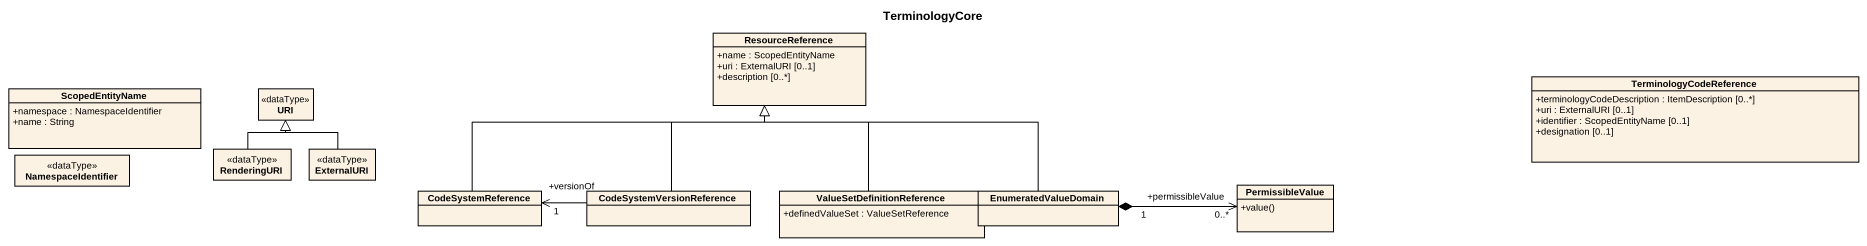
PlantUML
@startuml
title TerminologyCore
hide circle
hide empty members
skinparam classAttributeIconSize 0
class ResourceReference {
  +name : ScopedEntityName
  +uri : ExternalURI [0..1]
  +description [0..*]
}
class TerminologyCodeReference {
  +terminologyCodeDescription : ItemDescription [0..*]
  +uri : ExternalURI [0..1]
  +identifier : ScopedEntityName [0..1]
  +designation [0..1]
}
class ScopedEntityName {
  +namespace : NamespaceIdentifier
  +name : String
}
class URI <<dataType>>
class NamespaceIdentifier <<dataType>>
class RenderingURI <<dataType>>
class ExternalURI <<dataType>>
class CodeSystemReference
class CodeSystemVersionReference
class ValueSetDefinitionReference {
  +definedValueSet : ValueSetReference
}
class EnumeratedValueDomain
class PermissibleValue {
  +value()
}
RenderingURI -up-|> URI
ExternalURI -up-|> URI
CodeSystemReference -right-|> ResourceReference
CodeSystemReference "+versionOf\n1" <-right- CodeSystemVersionReference
CodeSystemVersionReference -up-|> ResourceReference
ValueSetDefinitionReference -up-|> ResourceReference
EnumeratedValueDomain -left-|> ResourceReference
EnumeratedValueDomain "1" *-right-> "+permissibleValue\n0..*" PermissibleValue
@enduml
